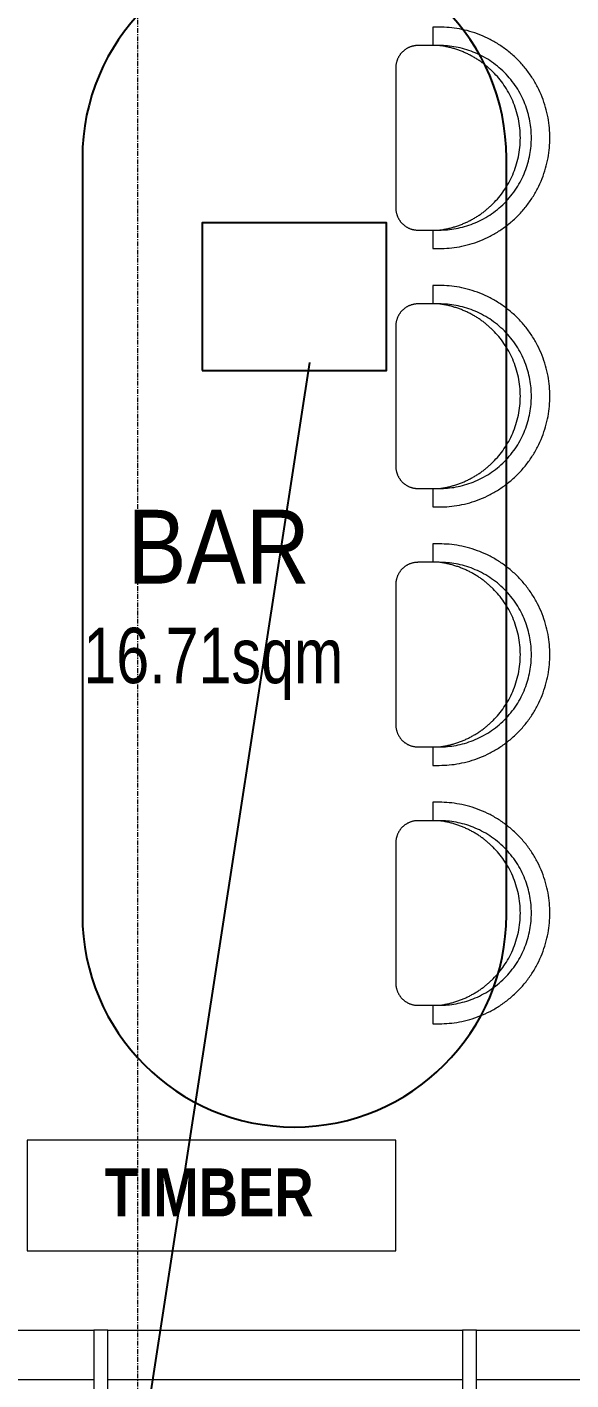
# Model space of a CAD drawing. Header units: millimetres. Extents: x -3370 to 37592, y -25802 to 13127.
# Drawn here: x 9834 to 11309, y -5157 to -1492 of the extents above; entities that cross this region are included whole.
import ezdxf

# ---------------------------------------------------------------- set-up
doc = ezdxf.new("R2010")
doc.units = ezdxf.units.MM
doc.linetypes.add('Grid Line', pattern=[22.225, 12.7, -3.175, 3.175, -3.175])
for name, color, linetype, lineweight in [('A-ANNO-NOTE', 131, 'Continuous', 9), ('A-AREA-IDEN', 2, 'Continuous', 25), ('A-GLAZ', 151, 'Continuous', 9), ('A-WALL', 113, 'Continuous', 18), ('LG Furniture_dwg _2_', 8, 'Continuous', 9), ('S-GRID', 1, 'Continuous', 9), ('图层 01', 7, 'Continuous', 9)]:
    doc.layers.add(name, color=color, linetype=linetype, lineweight=lineweight)
for name, color, linetype, lineweight, true_color in [('ID_EXISTING_SUPERSEDED', 7, 'Continuous', 25, 0x9e978b), ('ID_NEW_JOINERY', 7, 'Continuous', 25, 0x181715), ('ID_REVISION_MARKUP', 7, 'Continuous', 25, 0xc83228)]:
    doc.layers.add(name, color=color, linetype=linetype, lineweight=lineweight, true_color=true_color)
doc.layers.get('ID_EXISTING_SUPERSEDED').off()
doc.styles.add('Avenir Heavy', font='', dxfattribs={"width": 0.9, "height": 200})
doc.styles.add('Avenir Medium', font='', dxfattribs={"width": 0.8, "height": 150})
doc.styles.add('Avenir_B_2', font='', dxfattribs={"width": 0.85, "height": 130})
doc.styles.get('Avenir Heavy').set_extended_font_data('Avenir Heavy')
doc.styles.get('Avenir Medium').set_extended_font_data('Avenir Medium')
doc.styles.get('Avenir_B_2').set_extended_font_data('Avenir', bold=True)

# ---------------------------------------------------------------- blocks, each defined once
blk = doc.blocks.new('CE fix 3 Pane with Sill _Adjustable_ - 3000_2400-2041126-Lower Ground Floor')
at = {"layer": 'A-GLAZ'}
for p, q in [((-1468.25, 135), (-1500, 135)), ((-1500, 135), (-1500, -135)), ((-1468.25, -135), (-1468.25, 135)), ((-519.05, 135), (-519.05, -135)), ((-480.95, 135), (-519.05, 135)), ((-480.95, -135), (-480.95, 135)), ((436.5, 115.95), (480.95, 115.95)), ((436.5, 71.5), (436.5, 115.95)), ((480.95, 135), (480.95, -135)), ((519.05, 135), (480.95, 135)), ((480.95, 135), (519.05, 135)), ((480.95, 71.5), (480.95, 135)), ((519.05, -135), (519.05, 135)), ((519.05, 135), (519.05, 71.5)), ((519.05, 115.95), (563.5, 115.95)), ((563.5, 115.95), (563.5, 71.5)), ((1500, 135), (1468.25, 135)), ((1468.25, 135), (1468.25, -135)), ((1500, -135), (1500, 135)), ((-436.5, 71.5), (-563.5, 71.5)), ((563.5, 71.5), (436.5, 71.5)), ((-1468.25, 0), (-519.05, 0)), ((-480.95, 0), (480.95, 0)), ((519.05, 0), (1468.25, 0)), ((-1500, -135), (-1468.25, -135)), ((-519.05, -135), (-480.95, -135)), ((480.95, -135), (519.05, -135)), ((1468.25, -135), (1500, -135))]:
    blk.add_line(p, q, dxfattribs=at)
blk = doc.blocks.new('LG Furniture_dwg _2__LG Furniture_dwg _2__LG Furniture_dwg_图块 01-1786686-Lower Ground Floor-2227234-Lower Ground Floor-2333690-Lower Ground Floor')
at = {"layer": '图层 01'}
for p, q in [((117.8, 250), (60, 250)), ((0, 190), (0, -190))]:
    blk.add_line(p, q, dxfattribs=at)
at = {"layer": '图层 01', "flags": 128}
for points in [[(117.8, 300), (100, 300), (100, 252)], [(60, -250), (100, -250), (117.8, -250)], [(100, -251.7), (100, -300), (117.8, -300)]]:
    blk.add_lwpolyline(points, dxfattribs=at)
at = {"layer": '图层 01'}
for points, weights in [([(417.8, 0), (417.8, 300), (117.8, 300)], [1, 0.707106781187, 1]), ([(17.6, 232.4), (0, 214.9), (0, 190)], [1, 0.853553390593, 0.853553390593]), ([(60, 250), (35.1, 250), (17.6, 232.4)], [0.853553390593, 0.853553390593, 1]), ([(263.9, 178.2), (203.1, 239.1), (117.8, 250)], [1, 0.876120628291, 0.857030973443]), ([(367.8, 0), (367.8, 250), (117.8, 250)], [1, 0.707106781187, 1]), ([(263.9, -178.2), (442.2, 0), (263.9, 178.2)], [1, 0.707106781187, 1]), ([(117.8, -250), (367.8, -250), (367.8, 0)], [1, 0.707106781187, 1]), ([(117.8, -300), (417.8, -300), (417.8, 0)], [1, 0.707106781187, 1]), ([(117.8, -250), (203.1, -239.1), (263.9, -178.2)], [0.857030973443, 0.876120628291, 1]), ([(0, -190), (0, -214.9), (17.6, -232.4)], [0.853553390593, 0.853553390594, 1]), ([(17.6, -232.4), (35.1, -250), (60, -250)], [1, 0.853553390594, 0.853553390593])]:
    blk.add_rational_spline(points, weights, degree=2, dxfattribs=at)
blk = doc.blocks.new('LG Furniture_dwg _2__LG Furniture_dwg _2_-2222735-Lower Ground Floor-2333706-Lower Ground Floor')
at = {"layer": 'ID_EXISTING_SUPERSEDED'}
for p in [(50723.4, -1086.2), (50723.4, -1786.2), (50723.4, -2486.2), (50723.4, -3186.2)]:
    blk.add_blockref('LG Furniture_dwg _2__LG Furniture_dwg _2__LG Furniture_dwg_图块 01-1786686-Lower Ground Floor-2227234-Lower Ground Floor-2333690-Lower Ground Floor', p, dxfattribs=at)
blk = doc.blocks.new('LG Furniture_dwg _2_-2222735-Lower Ground Floor')
blk.add_blockref('LG Furniture_dwg _2__LG Furniture_dwg _2_-2222735-Lower Ground Floor-2333706-Lower Ground Floor', (-39889.3, -705.5))
blk = doc.blocks.new('OJID - Material Marks - OJID - Material Marks-1690541-Lower Ground Floor')
at = {"layer": 'A-ANNO-NOTE'}
for p, q in [((10, 3), (0, 3)), ((0, 3), (0, 0)), ((10, 0), (10, 3)), ((0, 0), (10, 0))]:
    blk.add_line(p, q, dxfattribs=at)

msp = doc.modelspace()

# ---------------------------------------------------------------- linework, layer by layer
at = {"layer": 'A-WALL'}
for p, q in [((9065.79, -5021.636), (10014.99, -5021.636)), ((10053.09, -5021.636), (11014.99, -5021.636)), ((11053.09, -5021.636), (12002.29, -5021.636))]:
    msp.add_line(p, q, dxfattribs=at)
at = {"layer": 'ID_NEW_JOINERY'}
msp.add_lwpolyline([(9984.04, -3896.636, 1), (11134.04, -3896.636), (11134.04, -1846.636, 1), (9984.04, -1846.636)], format="xyb", close=True, dxfattribs=at)
msp.add_lwpolyline([(10309.04, -2421.636), (10809.04, -2421.636), (10809.04, -2021.636), (10309.04, -2021.636)], close=True, dxfattribs=at)
at = {"layer": 'ID_REVISION_MARKUP'}
msp.add_lwpolyline([(10600, -2400), (9900, -6930), (10950, -6930)], dxfattribs=at)
at = {"layer": 'S-GRID', "linetype": 'Grid Line'}
msp.add_line((10134.04, 11106.923), (10134.04, -9321.465), dxfattribs=at)

# ---------------------------------------------------------------- block references
at = {"layer": 'A-ANNO-NOTE', "xscale": 100, "yscale": 100, "zscale": 100}
msp.add_blockref('OJID - Material Marks - OJID - Material Marks-1690541-Lower Ground Floor', (9834.04, -4806.864), dxfattribs=at)
at = {"layer": 'A-GLAZ', "rotation": 180}
msp.add_blockref('CE fix 3 Pane with Sill _Adjustable_ - 3000_2400-2041126-Lower Ground Floor', (10534.04, -5156.636), dxfattribs=at)
at = {"layer": 'LG Furniture_dwg _2_', "color": 7}
msp.add_blockref('LG Furniture_dwg _2_-2222735-Lower Ground Floor', (0, 0), dxfattribs=at)

# ---------------------------------------------------------------- texts
at = {"layer": 'A-ANNO-NOTE', "insert": (10045.091, -4583.501), "char_height": 130, "width": 695.06306, "attachment_point": 1, "style": 'Avenir_B_2'}
msp.add_mtext('TIMBER', dxfattribs=at)
at = {"layer": 'A-AREA-IDEN', "lineweight": 9, "attachment_point": 1}
for s, insert, char_height, width, style in [('BAR', (10105.992, -2799.3), 200, 620.50612, 'Avenir Heavy'), ('16.71sqm', (9986.792, -3119.137), 150, 910.717, 'Avenir Medium')]:
    msp.add_mtext(s, dxfattribs=dict(at, insert=insert, char_height=char_height, width=width, style=style))

doc.saveas('drawing.dxf')
